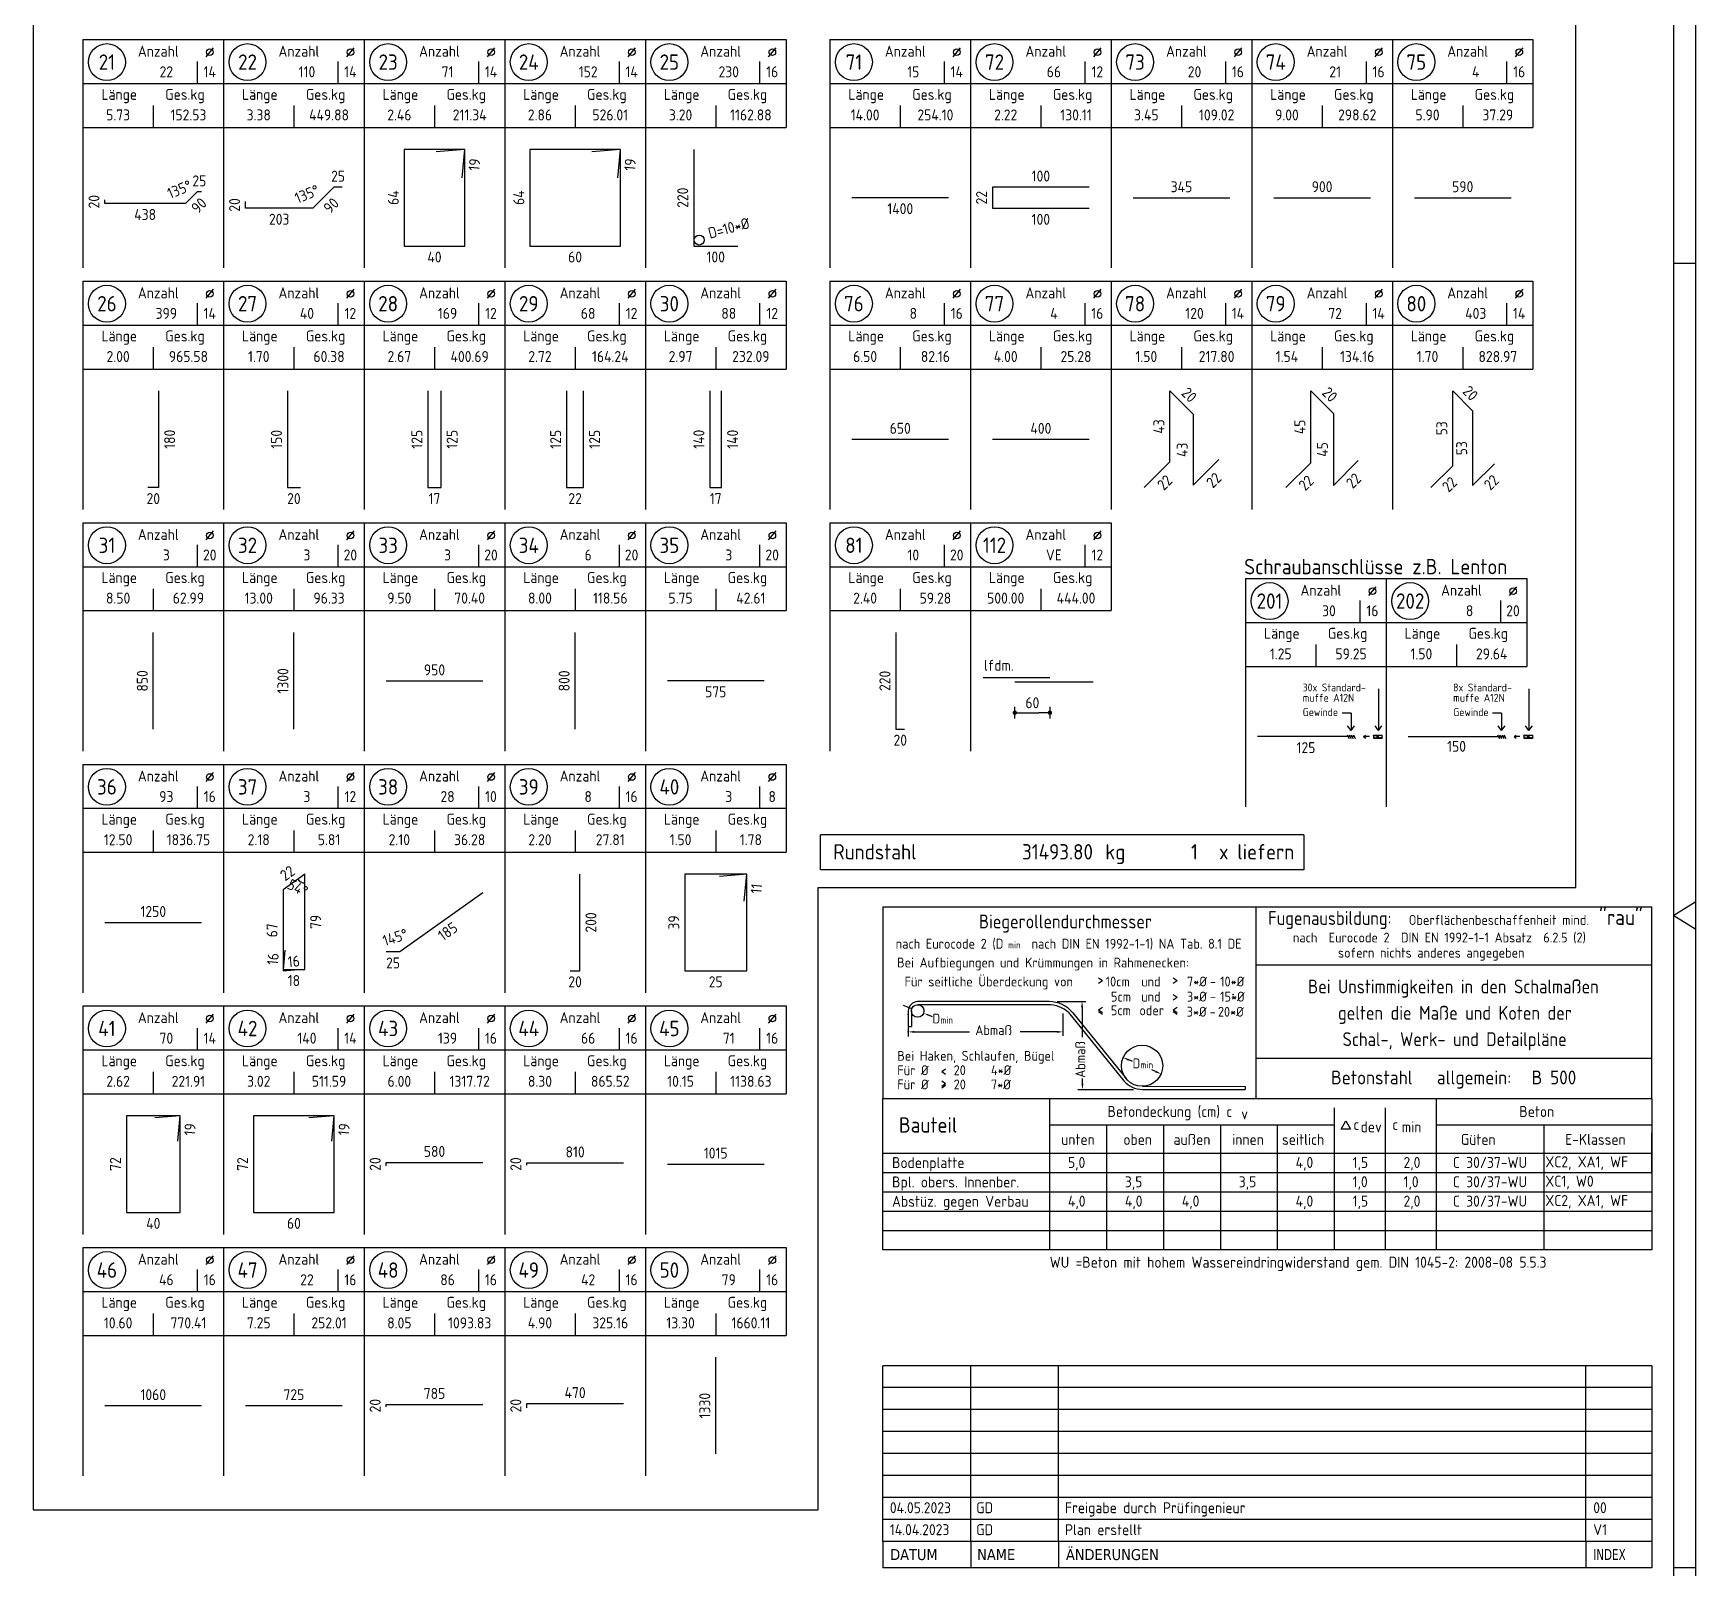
# Model space of a CAD drawing. Extents: x -59 to 99, y -34 to 56.
# Drawn here: x 50.03 to 68.95, y 14.85 to 32.32 of the extents above; entities that cross this region are included whole.
import ezdxf
from ezdxf.enums import TextEntityAlignment as Align

# ---------------------------------------------------------------- set-up
doc = ezdxf.new("R2010")
doc.units = 0
doc.header["$LTSCALE"] = 0.5
doc.linetypes.add('AUSGEZOGEN', pattern=[1000.01, 1000, 0.01])
for name, color, linetype in [('BET-ANS', 7, 'Continuous'), ('HILFE', 7, 'Continuous'), ('MASSE', 7, 'Continuous'), ('OBJEKT', 7, 'Continuous'), ('RAHMEN', 7, 'Continuous'), ('RND', 7, 'Continuous'), ('RND_BILD', 7, 'Continuous'), ('STAHL', 7, 'Continuous'), ('STEMPEL', 7, 'Continuous'), ('TEXT', 7, 'Continuous')]:
    doc.layers.add(name, color=color, linetype=linetype)
doc.styles.add('helv', font='tahoma.ttf')
doc.styles.add('txt', font='isocp.shx')
doc.dimstyles.new('DOT_I', dxfattribs={"dimscale": 0.5, "dimtxt": 0.25, "dimasz": 0.25, "dimexe": 0.1, "dimexo": 0.3, "dimgap": 0.1, "dimtad": 1, "dimdec": 3, "dimzin": 3, "dimtxsty": 'txt', "dimblk": 'DOT', "dimblk1": 'DOT', "dimblk2": 'DOT', "dimsah": 1, "dimcen": 0.1, "dimse1": 1, "dimse2": 1, "dimazin": 0, "dimtfac": 1, "dimtdec": 4, "dimtix": 1, "dimtmove": 2, "dimatfit": 3, "dimfxl": 0, "dimtvp": 1, "dimtolj": 1, "dimtzin": 0, "dimarcsym": 0})

# ---------------------------------------------------------------- blocks, each defined once
blk = doc.blocks.new('Plankopf-ER')
at = {"layer": 'RAHMEN', "color": 7, "linetype": 'Continuous'}
for p, q in [((-0.5, 4.6), (-18, 4.6)), ((-18, 4.1), (-18, 4.6)), ((-16, 4.1), (-16, 4.6)), ((-14, 4.1), (-14, 4.6)), ((-2, 4.1), (-2, 4.6)), ((-0.5, 4.6), (-0.5, 4.1)), ((-0.5, 4.1), (-18, 4.1)), ((-18, 3.6), (-18, 4.1)), ((-16, 3.6), (-16, 4.1)), ((-14, 3.6), (-14, 4.1)), ((-2, 3.6), (-2, 4.1)), ((-0.5, 4.1), (-0.5, 3.6)), ((-0.5, 3.6), (-18, 3.6)), ((-18, 3.1), (-18, 3.6)), ((-16, 3.1), (-16, 3.6)), ((-14, 3.1), (-14, 3.6)), ((-2, 3.1), (-2, 3.6)), ((-0.5, 3.6), (-0.5, 3.1)), ((-0.5, 3.1), (-18, 3.1)), ((-18, 2.6), (-18, 3.1)), ((-16, 2.6), (-16, 3.1)), ((-14, 2.6), (-14, 3.1)), ((-2, 2.6), (-2, 3.1)), ((-0.5, 3.1), (-0.5, 2.6)), ((-0.5, 2.6), (-18, 2.6)), ((-18, 2.1), (-18, 2.6)), ((-16, 2.1), (-16, 2.6)), ((-14, 2.1), (-14, 2.6)), ((-2, 2.1), (-2, 2.6)), ((-0.5, 2.6), (-0.5, 2.1)), ((-0.5, 2.1), (-18, 2.1)), ((-18, 1.6), (-18, 2.1)), ((-16, 1.6), (-16, 2.1)), ((-14, 1.6), (-14, 2.1)), ((-2, 1.6), (-2, 2.1)), ((-0.5, 2.1), (-0.5, 1.6)), ((-0.5, 1.6), (-18, 1.6)), ((-18, 1.1), (-18, 1.6)), ((-16, 1.1), (-16, 1.6)), ((-14, 1.1), (-14, 1.6)), ((-2, 1.1), (-2, 1.6)), ((-0.5, 1.6), (-0.5, 1.1)), ((-0.5, 1.1), (-18, 1.1)), ((-18, 0.6), (-18, 1.1)), ((-16, 0.6), (-16, 1.1)), ((-14, 0.6), (-14, 1.1)), ((-2, 0.6), (-2, 1.1)), ((-0.5, 1.1), (-0.5, 0.6)), ((-0.5, 0.6), (-18, 0.6)), ((-18, 0.6), (-18, 0)), ((-16, 0.6), (-16, 0)), ((-14, 0.6), (-14, 0)), ((-2, 0.6), (-2, 0)), ((-0.5, 0.6), (-0.5, 0)), ((-0.5, 0), (-18, 0))]:
    blk.add_line(p, q, dxfattribs=at)
at = {"layer": 'RAHMEN', "color": 7, "linetype": 'Continuous', "style": 'txt'}
for tag, p in [('INDEX-D8', (-17.841, 4.242)), ('INDEX-N8', (-15.876, 4.242)), ('INDEX-X8', (-13.857, 4.242)), ('INDEX8', (-1.833, 4.242)), ('INDEX-D7', (-17.841, 3.742)), ('INDEX-N7', (-15.876, 3.742)), ('INDEX-X7', (-13.857, 3.742)), ('INDEX7', (-1.833, 3.742)), ('INDEX-D6', (-17.841, 3.242)), ('INDEX-N6', (-15.876, 3.242)), ('INDEX-X6', (-13.857, 3.242)), ('INDEX6', (-1.833, 3.242)), ('INDEX-D5', (-17.841, 2.742)), ('INDEX-N5', (-15.876, 2.742)), ('INDEX-X5', (-13.857, 2.742)), ('INDEX5', (-1.833, 2.742)), ('INDEX-D4', (-17.841, 2.242)), ('INDEX-N4', (-15.876, 2.242)), ('INDEX-X4', (-13.857, 2.242)), ('INDEX4', (-1.833, 2.242)), ('INDEX-D3', (-17.841, 1.742)), ('INDEX-N3', (-15.876, 1.742)), ('INDEX-X3', (-13.857, 1.742)), ('INDEX3', (-1.833, 1.742)), ('INDEX-D2', (-17.841, 1.242)), ('INDEX-N2', (-15.876, 1.242)), ('INDEX-X2', (-13.857, 1.242)), ('INDEX2', (-1.833, 1.242)), ('INDEX-D1', (-17.841, 0.742)), ('INDEX-N1', (-15.876, 0.742)), ('INDEX-X1', (-13.857, 0.742)), ('INDEX1', (-1.833, 0.742))]:
    blk.add_attdef(tag, p, '', height=0.25, dxfattribs=at)
at = {"layer": 'STEMPEL', "color": 7, "linetype": 'Continuous', "style": 'helv'}
for s, p in [('DATUM', (-17.833, 0.176)), ('NAME', (-15.853, 0.176)), ('ÄNDERUNGEN', (-13.833, 0.176))]:
    blk.add_text(s, height=0.25, dxfattribs=at).set_placement(p)
at = {"layer": 'STEMPEL', "color": 7, "linetype": 'Continuous', "style": 'helv', "width": 0.8}
blk.add_text('INDEX', height=0.25, dxfattribs=at).set_placement((-1.833, 0.176))
blk = doc.blocks.new('A0-19-5')
at = {"layer": 'RAHMEN'}
blk.add_line((137.9, 0), (137.9, 89.1), dxfattribs=at)
at = {"layer": 'RAHMEN', "color": 5}
blk.add_line((137.4, 0.5), (137.4, 88.6), dxfattribs=at)
at = {"layer": 'RAHMEN', "color": 7}
blk.add_line((137.4, 59.4), (137.9, 59.4), dxfattribs=at)
at = {"layer": 'RAHMEN', "color": 7, "linetype": 'Continuous'}
for p, q in [((137.9, 44.86), (137.4, 44.55)), ((137.4, 44.55), (137.9, 44.24))]:
    blk.add_line(p, q, dxfattribs=at)
blk = doc.blocks.new('RND_LIS2')
at = {"layer": 'RND', "color": 3, "linetype": 'Continuous'}
for p, q in [((0, 0), (0, -5.2)), ((0, 0), (3.2, 0)), ((3.2, 0), (3.2, -2)), ((2.6, -0.503), (2.6, -1)), ((0, -1), (3.2, -1)), ((1.6, -1.503), (1.6, -2)), ((0, -2), (3.2, -2))]:
    blk.add_line(p, q, dxfattribs=at)
at = {"layer": 'RND', "color": 7, "linetype": 'Continuous'}
blk.add_line((2.805, -0.39), (2.973, -0.186), dxfattribs=at)
at = {"layer": 'RND', "color": 1, "linetype": 'Continuous'}
blk.add_circle((0.545, -0.513), 0.42, dxfattribs=at)
at = {"layer": 'RND', "color": 7, "linetype": 'Continuous'}
blk.add_circle((2.889, -0.288), 0.075, dxfattribs=at)
at = {"layer": 'RND', "color": 7, "linetype": 'Continuous', "style": 'txt'}
for s, p in [('Anzahl', (1.249, -0.391)), ('Länge', (0.42, -1.373)), ('Ges.kg', (1.872, -1.373))]:
    blk.add_text(s, height=0.25, dxfattribs=at).set_placement(p)
at = {"layer": 'RND', "color": 1, "linetype": 'Continuous', "style": 'txt'}
blk.add_attdef('POS1', text='', height=0.35, dxfattribs=at).set_placement((0.545, -0.513), align=Align.MIDDLE)
at = {"layer": 'RND', "color": 7, "linetype": 'Continuous', "style": 'txt'}
for tag, p in [('STK1', (1.897, -0.859)), ('DS1', (2.885, -0.859)), ('LANG1', (0.8, -1.841)), ('GEW', (2.4, -1.841))]:
    blk.add_attdef(tag, text='', height=0.25, dxfattribs=at).set_placement(p, align=Align.CENTER)
blk = doc.blocks.new('*D115')
at = {"layer": 'Defpoints', "color": 0, "linetype": 'AUSGEZOGEN', "transparency": 16777216}
for p in [(51.763, 30.479), (51.305, 30.379), (51.763, 30.379), (51.829, 30.445)]:
    blk.add_point(p, dxfattribs=at)
at = {"layer": 'RND_BILD', "color": 0, "linetype": 'AUSGEZOGEN', "transparency": 16777216, "insert": (51.696, 30.54), "char_height": 0.125, "attachment_point": 5, "rotation": 22.5, "style": 'txt'}
blk.add_mtext('\\A1;135°', dxfattribs=at)
blk = doc.blocks.new('DOT')
at = {"layer": 'MASSE', "color": 7, "linetype": 'Continuous'}
for p, q in [((0, 0), (-1, 0)), ((0, 0.54), (0, -0.54))]:
    blk.add_line(p, q, dxfattribs=at)
at = {"layer": 'MASSE', "color": 7, "linetype": 'Continuous', "const_width": 0.2}
blk.add_lwpolyline([(-0.1, 0, 1), (0.1, 0, 1)], format="xyb", close=True, dxfattribs=at)
blk = doc.blocks.new('*D116')
at = {"layer": 'Defpoints', "color": 0, "linetype": 'AUSGEZOGEN', "transparency": 16777216}
for p in [(52.831, 30.325), (53.214, 30.425), (53.214, 30.325), (53.334, 30.445)]:
    blk.add_point(p, dxfattribs=at)
at = {"layer": 'RND_BILD', "color": 0, "linetype": 'AUSGEZOGEN', "transparency": 16777216, "insert": (53.147, 30.487), "char_height": 0.125, "attachment_point": 5, "rotation": 22.5, "style": 'txt'}
blk.add_mtext('\\A1;135°', dxfattribs=at)
blk = doc.blocks.new('*D117')
at = {"layer": 'Defpoints', "color": 0, "linetype": 'AUSGEZOGEN', "transparency": 16777216}
for p in [(53.122, 22.745), (52.998, 22.656), (53.063, 22.664), (53.122, 22.202)]:
    blk.add_point(p, dxfattribs=at)
at = {"layer": 'RND_BILD', "color": 0, "linetype": 'AUSGEZOGEN', "lineweight": -2, "transparency": 16777216}
blk.add_arc((53.122, 22.745), 0.1, 215.8377, 270, dxfattribs=at)
at = {"layer": 'RND_BILD', "color": 0, "linetype": 'AUSGEZOGEN', "transparency": 16777216, "insert": (53.042, 22.589), "char_height": 0.125, "attachment_point": 5, "rotation": 332.9188, "style": 'txt'}
blk.add_mtext('\\A1;54°', dxfattribs=at)
blk = doc.blocks.new('*D118')
at = {"layer": 'Defpoints', "color": 0, "linetype": 'AUSGEZOGEN', "transparency": 16777216}
for p in [(54.676, 22.195), (54.216, 21.959), (54.126, 21.859), (54.204, 21.859)]:
    blk.add_point(p, dxfattribs=at)
at = {"layer": 'RND_BILD', "color": 0, "linetype": 'AUSGEZOGEN', "transparency": 16777216, "insert": (54.151, 22.026), "char_height": 0.125, "attachment_point": 5, "rotation": 17.7302, "style": 'txt'}
blk.add_mtext('\\A1;145°', dxfattribs=at)
blk = doc.blocks.new('*D119')
at = {"layer": 'Defpoints', "color": 0, "linetype": 'AUSGEZOGEN', "transparency": 16777216}
for p in [(61.201, 24.933), (61.601, 24.933), (61.601, 24.583)]:
    blk.add_point(p, dxfattribs=at)
at = {"layer": 'RND', "color": 0, "linetype": 'AUSGEZOGEN', "lineweight": -2, "transparency": 16777216}
blk.add_line((61.326, 24.583), (61.476, 24.583), dxfattribs=at)
at = {"layer": 'RND', "color": 0, "linetype": 'AUSGEZOGEN', "lineweight": -2, "transparency": 16777216, "xscale": 0.125, "yscale": 0.125, "zscale": 0.125, "rotation": 180}
blk.add_blockref('DOT', (61.201, 24.583), dxfattribs=at)
at = {"layer": 'RND', "color": 0, "linetype": 'AUSGEZOGEN', "lineweight": -2, "transparency": 16777216, "xscale": 0.125, "yscale": 0.125, "zscale": 0.125}
blk.add_blockref('DOT', (61.601, 24.583), dxfattribs=at)
at = {"layer": 'RND', "color": 0, "linetype": 'AUSGEZOGEN', "transparency": 16777216, "insert": (61.401, 24.696), "char_height": 0.125, "attachment_point": 5, "style": 'txt'}
blk.add_mtext('\\A1;60', dxfattribs=at)
blk = doc.blocks.new('Muffe%%C28')
at = {"layer": 'STAHL', "color": 102, "linetype": 'AUSGEZOGEN'}
for p, q in [((-0.01, 0.117), (-0.011, 0.116)), ((-0.011, 0.116), (-0.011, 0.017)), ((-0.011, 0.017), (-0.01, 0.016)), ((0.025, 0.117), (-0.01, 0.117)), ((-0.01, 0.016), (0.025, 0.016)), ((-0.007, 0.116), (-0.008, 0.117)), ((-0.007, 0.017), (-0.008, 0.016)), ((-0.007, 0.116), (-0.002, 0.072)), ((-0.007, 0.017), (-0.002, 0.061)), ((0.018, 0.07), (-0.003, 0.07)), ((-0.003, 0.063), (0.018, 0.063)), ((-0.002, 0.072), (-0.002, 0.066)), ((-0.002, 0.061), (-0.002, 0.066)), ((0.022, 0.116), (0.017, 0.072)), ((0.017, 0.072), (0.017, 0.066)), ((0.017, 0.061), (0.017, 0.066)), ((0.022, 0.017), (0.017, 0.061)), ((0.022, 0.116), (0.023, 0.117)), ((0.022, 0.017), (0.023, 0.016)), ((0.026, 0.116), (0.025, 0.117)), ((0.025, 0.016), (0.026, 0.017)), ((0.026, 0.116), (0.026, 0.017))]:
    blk.add_line(p, q, dxfattribs=at)
at = {"layer": 'TEXT', "color": 102, "linetype": 'AUSGEZOGEN'}
for p, q in [((-0.002, 0.074), (0.017, 0.074)), ((-0.002, 0.059), (0.017, 0.059))]:
    blk.add_line(p, q, dxfattribs=at)
blk = doc.blocks.new('RND_SUM')
at = {"layer": 'RND', "color": 5, "linetype": 'Continuous'}
for p, q in [((0, 0), (0, 0.8)), ((11, 0.8), (0, 0.8)), ((11, 0.8), (11, 0)), ((11, 0), (0, 0))]:
    blk.add_line(p, q, dxfattribs=at)
at = {"layer": 'RND', "color": 1, "linetype": 'Continuous', "style": 'txt'}
for s, p in [('Rundstahl', (0.292, 0.235)), ('kg', (6.483, 0.235))]:
    blk.add_text(s, height=0.35, dxfattribs=at).set_placement(p)
blk.add_text('x liefern', height=0.35, dxfattribs=at).set_placement((10.784, 0.235), align=Align.RIGHT)
for tag, p in [('RND-S', (6.203, 0.235)), ('RND-Z', (8.59, 0.235))]:
    blk.add_attdef(tag, text='', height=0.35, dxfattribs=at).set_placement(p, align=Align.RIGHT)

msp = doc.modelspace()

# ---------------------------------------------------------------- linework, layer by layer
at = {"layer": 'HILFE', "color": 102, "linetype": 'AUSGEZOGEN'}
for p, q in [((65.02801, 24.57706), (64.92614, 24.57706)), ((66.74081, 24.57706), (66.63894, 24.57706))]:
    msp.add_line(p, q, dxfattribs=at)
at = {"layer": 'RAHMEN', "color": 5, "linetype": 'Continuous'}
for p, q in [((59.7, 22.3723), (68.45, 22.3723)), ((59.7, 22.3723), (59.7, 20.19324)), ((63.9492, 20.19324), (63.9492, 22.3723)), ((68.45, 20.19324), (68.45, 22.3723)), ((68.45, 19.33967), (68.45, 19.80201))]:
    msp.add_line(p, q, dxfattribs=at)
at = {"layer": 'RAHMEN', "color": 7, "linetype": 'AUSGEZOGEN'}
for p, q in [((63.9492, 21.71478), (68.45, 21.71478)), ((62.19807, 21.52956), (62.15441, 21.56013)), ((62.19807, 21.52956), (62.15441, 21.49899)), ((63.04799, 21.52956), (63.00433, 21.56013)), ((63.04799, 21.52956), (63.00433, 21.49899)), ((62.15441, 21.20173), (62.19807, 21.2323)), ((62.15441, 21.20173), (62.19807, 21.17116)), ((63.00433, 21.20173), (63.04799, 21.2323)), ((63.00433, 21.20173), (63.04799, 21.17116)), ((63.04847, 21.33984), (63.00481, 21.3704)), ((63.04847, 21.33984), (63.00481, 21.30927)), ((62.15441, 21.18234), (62.19807, 21.15177)), ((63.00433, 21.18234), (63.04799, 21.15177)), ((63.9492, 20.65088), (68.45, 20.65088)), ((60.36941, 20.49896), (60.41306, 20.52952)), ((60.36941, 20.49896), (60.41306, 20.46839)), ((60.41306, 20.35809), (60.36941, 20.38866)), ((60.41306, 20.35809), (60.36941, 20.32752)), ((60.41306, 20.3387), (60.36941, 20.30813)), ((59.7, 19.57069), (68.45, 19.57069)), ((59.7, 19.35069), (68.45, 19.35069)), ((59.7, 19.13069), (68.45, 19.13069)), ((59.7, 18.91069), (68.45, 18.91069)), ((59.7, 18.69069), (68.45, 18.69069))]:
    msp.add_line(p, q, dxfattribs=at)
at = {"layer": 'RAHMEN', "color": 7, "linetype": 'Continuous'}
for p, q in [((60.02966, 21.21361), (59.93639, 21.2495)), ((61.59123, 21.29412), (60.09567, 21.29412)), ((61.57853, 21.25869), (60.09567, 21.25869)), ((61.68261, 21.29749), (62.00883, 21.29749)), ((61.96646, 21.23012), (61.96646, 20.88919)), ((59.98937, 21.18782), (59.98937, 21.01066)), ((59.98937, 21.01066), (60.0248, 21.01066)), ((59.98937, 20.9993), (59.98937, 20.89891)), ((60.0248, 21.18782), (60.0248, 21.01066)), ((60.21546, 21.14213), (60.2625, 21.12403)), ((61.74928, 21.15812), (61.74928, 20.9047)), ((61.81372, 21.16937), (62.44367, 20.3941)), ((61.86221, 21.16515), (62.46839, 20.41912)), ((60.05687, 20.9497), (60.68512, 20.9497)), ((61.68178, 20.9497), (61.26338, 20.9497)), ((62.54113, 20.6114), (62.49725, 20.63032)), ((62.80316, 20.49842), (62.76232, 20.51603)), ((61.91977, 20.2922), (62.55322, 20.2922)), ((61.97097, 20.3597), (61.97097, 20.41882)), ((62.65321, 20.3303), (63.82247, 20.3298)), ((62.65321, 20.29437), (63.82247, 20.29437)), ((63.82247, 20.3298), (63.82247, 20.29437)), ((61.60073, 18.4966), (61.60073, 20.19324)), ((64.83977, 18.47069), (64.83977, 20.08364)), ((65.41908, 18.47069), (65.41908, 20.08364)), ((65.9984, 18.47069), (65.9984, 20.19324)), ((62.24854, 18.47069), (62.24854, 19.89131)), ((62.89635, 18.47069), (62.89635, 19.89131)), ((63.54415, 18.47069), (63.54415, 19.89131)), ((64.19196, 18.47069), (64.19196, 19.89131)), ((67.2242, 18.47069), (67.2242, 19.89131)), ((61.60073, 18.47069), (61.60073, 19.57069)), ((64.83977, 18.47069), (64.83977, 19.57069)), ((68.95, 14.85), (68.7, 14.85))]:
    msp.add_line(p, q, dxfattribs=at)
at = {"layer": 'RAHMEN', "color": 1, "linetype": 'Continuous'}
for p, q in [((61.60073, 19.89131), (64.83977, 19.89131)), ((65.9984, 19.89131), (68.45, 19.89131))]:
    msp.add_line(p, q, dxfattribs=at)
at = {"layer": 'RAHMEN', "color": 5, "linetype": 'AUSGEZOGEN'}
msp.add_lwpolyline([(59.7, 20.19324), (68.45, 20.19324), (68.45, 18.47069), (59.7, 18.47069)], close=True, dxfattribs=at)
at = {"layer": 'RAHMEN', "color": 1, "linetype": 'Continuous'}
msp.add_lwpolyline([(64.96859, 19.93592), (65.0231, 19.84151), (64.91408, 19.84151)], close=True, dxfattribs=at)
at = {"layer": 'RAHMEN', "color": 7, "linetype": 'Continuous'}
for centre, radius in [((60.09567, 21.18782), 0.07086), ((62.65021, 20.56437), 0.23407)]:
    msp.add_circle(centre, radius, dxfattribs=at)
for centre, radius, start, end in [((60.09567, 21.18782), 0.1063, 89.999981, 180), ((61.57853, 20.90437), 0.35432, 48.410685, 89.999997), ((61.59123, 20.94497), 0.34915, 39.095644, 90), ((62.65321, 20.56437), 0.27, 219.095644, 270)]:
    msp.add_arc(centre, radius, start, end, dxfattribs=at)
for p in [(63.68747, 21.37493), (59.98937, 21.14684), (59.98937, 20.9497), (62.43527, 20.65705), (62.86515, 20.47169)]:
    msp.add_point(p, dxfattribs=at)
for points in [[(59.97765, 21.22427), (59.98392, 21.24056), (60.02966, 21.21361)], [(61.97771, 21.23012), (61.95521, 21.23012), (61.96646, 21.29762)], [(60.21232, 21.13398), (60.21859, 21.15027), (60.16658, 21.16093)], [(60.05687, 20.93845), (60.05687, 20.96095), (59.98937, 20.9497)], [(61.68178, 20.93845), (61.68178, 20.96095), (61.74928, 20.9497)], [(62.49279, 20.61999), (62.5017, 20.64065), (62.43527, 20.65705)], [(62.79871, 20.48809), (62.80762, 20.50875), (62.86515, 20.47169)], [(61.98222, 20.3597), (61.95972, 20.3597), (61.97097, 20.2922)]]:
    msp.add_solid(points, dxfattribs=at)
at = {"layer": 'RND', "color": 1, "linetype": 'AUSGEZOGEN'}
for points in [[(60.84301, 24.98311), (61.60099, 24.98311)], [(61.20099, 24.93311), (62.09277, 24.93311)]]:
    msp.add_lwpolyline(points, dxfattribs=at)
at = {"layer": 'RND_BILD', "color": 102, "linetype": 'AUSGEZOGEN'}
for p, q in [((65.3394, 24.85605), (65.3394, 24.37953)), ((67.0522, 24.85605), (67.0522, 24.37953)), ((65.02801, 24.37953), (64.98888, 24.43428)), ((65.02801, 24.57706), (65.02801, 24.37953)), ((65.02801, 24.37953), (65.06714, 24.43428)), ((65.3394, 24.37953), (65.30027, 24.43428)), ((65.3394, 24.37953), (65.37853, 24.43428)), ((66.74081, 24.37953), (66.70168, 24.43428)), ((66.74081, 24.57706), (66.74081, 24.37953)), ((66.74081, 24.37953), (66.77994, 24.43428)), ((67.0522, 24.37953), (67.01307, 24.43428)), ((67.0522, 24.37953), (67.09133, 24.43428)), ((64.98155, 24.33246), (65.00429, 24.28835)), ((65.00555, 24.33246), (65.02829, 24.28835)), ((65.02955, 24.33246), (65.05229, 24.28835)), ((65.05355, 24.33246), (65.07629, 24.28835)), ((66.69436, 24.33246), (66.71709, 24.28835)), ((66.71836, 24.33246), (66.74109, 24.28835)), ((66.74236, 24.33246), (66.76509, 24.28835)), ((66.76636, 24.33246), (66.78909, 24.28835))]:
    msp.add_line(p, q, dxfattribs=at)
at = {"layer": 'RND_BILD', "color": 1, "linetype": 'AUSGEZOGEN'}
for points in [[(54.91319, 30.66996), (54.94166, 30.99528), (54.25416, 30.99528), (54.25416, 29.89528), (54.94166, 29.89528), (54.94166, 30.99528), (54.61634, 30.96682)], [(56.68507, 30.66996), (56.71353, 30.99528), (55.68228, 30.99528), (55.68228, 29.89528), (56.71353, 29.89528), (56.71353, 30.99528), (56.38821, 30.96682)], [(57.54791, 30.99528), (57.54791, 29.89528), (58.04791, 29.89528)], [(51.94791, 30.51174), (51.89569, 30.51174), (51.76276, 30.37882), (50.84791, 30.37882), (50.84791, 30.42059)], [(53.54791, 30.5653), (53.45361, 30.5653), (53.21358, 30.32526), (52.44791, 30.32526), (52.44791, 30.4007)], [(62.04791, 30.56628), (60.94791, 30.56628), (60.94791, 30.32428), (62.04791, 30.32428)], [(60.44791, 30.44528), (59.34791, 30.44528)], [(62.54791, 30.44528), (63.64791, 30.44528)], [(64.14791, 30.44528), (65.24791, 30.44528)], [(65.74791, 30.44528), (66.84791, 30.44528)], [(51.45902, 28.24528), (51.45902, 27.14528), (51.3368, 27.14528)], [(52.92457, 28.24528), (52.92457, 27.14528), (53.07124, 27.14528)], [(54.52311, 28.24528), (54.52311, 27.14528), (54.67271, 27.14528), (54.67271, 28.24528)], [(56.10111, 28.24528), (56.10111, 27.14528), (56.29471, 27.14528), (56.29471, 28.24528)], [(57.73112, 28.24528), (57.73112, 27.14528), (57.86469, 27.14528), (57.86469, 28.24528)], [(62.67284, 27.14528), (62.96508, 27.43751), (62.96508, 28.24528), (63.23074, 27.97961), (63.23074, 27.17184), (63.52297, 27.46408)], [(64.28688, 27.14528), (64.56946, 27.42786), (64.56946, 28.24528), (64.82635, 27.98839), (64.82635, 27.17097), (65.10893, 27.45355)], [(65.93485, 27.14528), (66.18445, 27.39488), (66.18445, 28.24528), (66.41136, 28.01836), (66.41136, 27.16797), (66.66097, 27.41757)], [(59.34791, 27.69528), (60.44791, 27.69528)], [(60.94791, 27.69528), (62.04791, 27.69528)], [(51.39791, 24.39528), (51.39791, 25.49528)], [(52.99791, 24.39528), (52.99791, 25.49528)], [(56.19791, 24.39528), (56.19791, 25.49528)], [(59.84791, 25.49528), (59.84791, 24.39528), (59.94791, 24.39528)], [(54.04791, 24.94528), (55.14791, 24.94528)], [(58.34791, 24.94528), (57.24791, 24.94528)], [(65.06492, 24.31041), (63.96492, 24.31041)], [(65.67773, 24.31041), (66.77773, 24.31041)], [(52.89333, 21.87819), (52.87416, 21.65903), (53.12166, 21.65903), (53.12166, 22.74528), (52.87416, 22.56653), (52.87416, 21.64528), (53.09332, 21.66445)], [(56.14291, 21.64528), (56.25291, 21.64528), (56.25291, 22.74528)], [(58.12343, 22.4362), (58.15047, 22.74528), (57.44534, 22.74528), (57.44534, 21.64528), (58.15047, 21.64528), (58.15047, 22.74528), (57.8414, 22.71824)], [(55.14791, 22.53127), (54.20444, 21.85928), (54.04791, 21.85928)], [(50.84791, 22.19528), (51.94791, 22.19528)], [(51.67816, 19.7061), (51.70346, 19.99528), (51.09235, 19.99528), (51.09235, 18.89528), (51.70346, 18.89528), (51.70346, 19.99528), (51.41429, 19.96998)], [(53.43094, 19.7061), (53.45624, 19.99528), (52.53957, 19.99528), (52.53957, 18.89528), (53.45624, 18.89528), (53.45624, 19.99528), (53.16707, 19.96998)], [(54.04791, 19.42631), (54.04791, 19.46424), (55.14791, 19.46424)], [(55.64791, 19.4317), (55.64791, 19.45886), (56.74791, 19.45886)], [(57.24791, 19.44528), (58.34791, 19.44528)], [(57.79791, 16.14528), (57.79791, 17.24528)], [(50.84791, 16.69528), (51.94791, 16.69528)], [(52.44791, 16.69528), (53.54791, 16.69528)], [(54.04791, 16.68127), (54.04791, 16.70929), (55.14791, 16.70929)], [(55.64791, 16.67187), (55.64791, 16.71868), (56.74791, 16.71868)]]:
    msp.add_lwpolyline(points, dxfattribs=at)
at = {"layer": 'STAHL', "color": 102, "linetype": 'AUSGEZOGEN'}
msp.add_circle((57.61022, 29.9633), 0.0565, dxfattribs=at)
at = {"layer": 'TEXT', "color": 102, "linetype": 'AUSGEZOGEN'}
for p, q in [((65.16979, 24.31041), (65.195, 24.32842)), ((65.23702, 24.31041), (65.16979, 24.31041)), ((65.16979, 24.31041), (65.195, 24.29239)), ((66.88259, 24.31041), (66.9078, 24.32842)), ((66.94982, 24.31041), (66.88259, 24.31041)), ((66.88259, 24.31041), (66.9078, 24.29239))]:
    msp.add_line(p, q, dxfattribs=at)
at = {"layer": 'TEXT', "color": 1, "linetype": 'AUSGEZOGEN'}
msp.add_lwpolyline([(50.03194, 43.84779), (50.03194, 15.50823), (58.96321, 15.50823), (58.96321, 22.59378), (67.58444, 22.59378), (67.58444, 43.84779)], close=True, dxfattribs=at)

# ---------------------------------------------------------------- block references
at = {"layer": 'BET-ANS', "xscale": 0.5, "yscale": 0.5, "zscale": 0.5}
msp.add_blockref('Plankopf-ER', (68.7, 14.85), dxfattribs=at).add_auto_attribs({'INDEX1': 'V1', 'INDEX-N1': 'GD', 'INDEX-D1': '14.04.2023', 'INDEX-X1': 'Plan erstellt', 'INDEX2': '00', 'INDEX-N2': 'GD', 'INDEX-D2': '04.05.2023', 'INDEX-X2': 'Freigabe durch Prüfingenieur'})
at = {"layer": 'OBJEKT', "color": 7, "linetype": 'AUSGEZOGEN', "rotation": 90}
for p in [(65.39911, 24.30292), (67.11191, 24.30292)]:
    msp.add_blockref('Muffe%%C28', p, dxfattribs=at)
at = {"layer": 'RAHMEN', "color": 1, "linetype": 'AUSGEZOGEN', "xscale": 0.5, "yscale": 0.5, "zscale": 0.5}
msp.add_blockref('A0-19-5', (0, 0), dxfattribs=at)
at = {"layer": 'RND_BILD', "color": 6, "linetype": 'AUSGEZOGEN', "xscale": 0.5, "yscale": 0.5, "zscale": 0.5}
for p, values in [((50.59791, 32.24528), {'POS1': '21', 'STK1': '22', 'DS1': '14', 'LANG1': '5.73', 'GEW': '152.53'}), ((59.09791, 26.74528), {'POS1': '81', 'STK1': '10', 'DS1': '20', 'LANG1': '2.40', 'GEW': '59.28'}), ((50.59791, 21.24528), {'POS1': '41', 'STK1': '70', 'DS1': '14', 'LANG1': '2.62', 'GEW': '221.91'})]:
    msp.add_blockref('RND_LIS2', p, dxfattribs=at).add_auto_attribs(values)
at = {"layer": 'RND_BILD', "color": 7, "linetype": 'AUSGEZOGEN', "xscale": 0.5, "yscale": 0.5, "zscale": 0.5}
for name, p, values in [('RND_LIS2', (52.19791, 32.24528), {'POS1': '22', 'STK1': '110', 'DS1': '14', 'LANG1': '3.38', 'GEW': '449.88'}), ('RND_LIS2', (53.79791, 32.24528), {'POS1': '23', 'STK1': '71', 'DS1': '14', 'LANG1': '2.46', 'GEW': '211.34'}), ('RND_LIS2', (55.39791, 32.24528), {'POS1': '24', 'STK1': '152', 'DS1': '14', 'LANG1': '2.86', 'GEW': '526.01'}), ('RND_LIS2', (56.99791, 32.24528), {'POS1': '25', 'STK1': '230', 'DS1': '16', 'LANG1': '3.20', 'GEW': '1162.88'}), ('RND_LIS2', (59.09791, 32.24528), {'POS1': '71', 'STK1': '15', 'DS1': '14', 'LANG1': '14.00', 'GEW': '254.10'}), ('RND_LIS2', (60.69791, 32.24528), {'POS1': '72', 'STK1': '66', 'DS1': '12', 'LANG1': '2.22', 'GEW': '130.11'}), ('RND_LIS2', (62.29791, 32.24528), {'POS1': '73', 'STK1': '20', 'DS1': '16', 'LANG1': '3.45', 'GEW': '109.02'}), ('RND_LIS2', (63.89791, 32.24528), {'POS1': '74', 'STK1': '21', 'DS1': '16', 'LANG1': '9.00', 'GEW': '298.62'}), ('RND_LIS2', (65.49791, 32.24528), {'POS1': '75', 'STK1': '4', 'DS1': '16', 'LANG1': '5.90', 'GEW': '37.29'}), ('RND_LIS2', (50.59791, 29.49528), {'POS1': '26', 'STK1': '399', 'DS1': '14', 'LANG1': '2.00', 'GEW': '965.58'}), ('RND_LIS2', (52.19791, 29.49528), {'POS1': '27', 'STK1': '40', 'DS1': '12', 'LANG1': '1.70', 'GEW': '60.38'}), ('RND_LIS2', (53.79791, 29.49528), {'POS1': '28', 'STK1': '169', 'DS1': '12', 'LANG1': '2.67', 'GEW': '400.69'}), ('RND_LIS2', (55.39791, 29.49528), {'POS1': '29', 'STK1': '68', 'DS1': '12', 'LANG1': '2.72', 'GEW': '164.24'}), ('RND_LIS2', (56.99791, 29.49528), {'POS1': '30', 'STK1': '88', 'DS1': '12', 'LANG1': '2.97', 'GEW': '232.09'}), ('RND_LIS2', (59.09791, 29.49528), {'POS1': '76', 'STK1': '8', 'DS1': '16', 'LANG1': '6.50', 'GEW': '82.16'}), ('RND_LIS2', (60.69791, 29.49528), {'POS1': '77', 'STK1': '4', 'DS1': '16', 'LANG1': '4.00', 'GEW': '25.28'}), ('RND_LIS2', (62.29791, 29.49528), {'POS1': '78', 'STK1': '120', 'DS1': '14', 'LANG1': '1.50', 'GEW': '217.80'}), ('RND_LIS2', (63.89791, 29.49528), {'POS1': '79', 'STK1': '72', 'DS1': '14', 'LANG1': '1.54', 'GEW': '134.16'}), ('RND_LIS2', (65.49791, 29.49528), {'POS1': '80', 'STK1': '403', 'DS1': '14', 'LANG1': '1.70', 'GEW': '828.97'}), ('RND_LIS2', (50.59791, 26.74528), {'POS1': '31', 'STK1': '3', 'DS1': '20', 'LANG1': '8.50', 'GEW': '62.99'}), ('RND_LIS2', (52.19791, 26.74528), {'POS1': '32', 'STK1': '3', 'DS1': '20', 'LANG1': '13.00', 'GEW': '96.33'}), ('RND_LIS2', (53.79791, 26.74528), {'POS1': '33', 'STK1': '3', 'DS1': '20', 'LANG1': '9.50', 'GEW': '70.40'}), ('RND_LIS2', (55.39791, 26.74528), {'POS1': '34', 'STK1': '6', 'DS1': '20', 'LANG1': '8.00', 'GEW': '118.56'}), ('RND_LIS2', (56.99791, 26.74528), {'POS1': '35', 'STK1': '3', 'DS1': '20', 'LANG1': '5.75', 'GEW': '42.61'}), ('RND_LIS2', (60.69791, 26.74528), {'POS1': '112', 'STK1': 'VE', 'DS1': '12', 'LANG1': '500.00', 'GEW': '444.00'}), ('RND_LIS2', (63.82773, 26.11041), {'POS1': '201', 'STK1': '30', 'DS1': '16', 'LANG1': '1.25', 'GEW': '59.25'}), ('RND_LIS2', (65.42773, 26.11041), {'POS1': '202', 'STK1': '8', 'DS1': '20', 'LANG1': '1.50', 'GEW': '29.64'}), ('RND_LIS2', (50.59791, 23.99528), {'POS1': '36', 'STK1': '93', 'DS1': '16', 'LANG1': '12.50', 'GEW': '1836.75'}), ('RND_LIS2', (52.19791, 23.99528), {'POS1': '37', 'STK1': '3', 'DS1': '12', 'LANG1': '2.18', 'GEW': '5.81'}), ('RND_LIS2', (53.79791, 23.99528), {'POS1': '38', 'STK1': '28', 'DS1': '10', 'LANG1': '2.10', 'GEW': '36.28'}), ('RND_LIS2', (55.39791, 23.99528), {'POS1': '39', 'STK1': '8', 'DS1': '16', 'LANG1': '2.20', 'GEW': '27.81'}), ('RND_LIS2', (56.99791, 23.99528), {'POS1': '40', 'STK1': '3', 'DS1': '8', 'LANG1': '1.50', 'GEW': '1.78'}), ('RND_SUM', (58.98926, 22.79469), {'RND-S': '31493.80', 'RND-Z': '1'}), ('RND_LIS2', (52.19791, 21.24528), {'POS1': '42', 'STK1': '140', 'DS1': '14', 'LANG1': '3.02', 'GEW': '511.59'}), ('RND_LIS2', (53.79791, 21.24528), {'POS1': '43', 'STK1': '139', 'DS1': '16', 'LANG1': '6.00', 'GEW': '1317.72'}), ('RND_LIS2', (55.39791, 21.24528), {'POS1': '44', 'STK1': '66', 'DS1': '16', 'LANG1': '8.30', 'GEW': '865.52'}), ('RND_LIS2', (56.99791, 21.24528), {'POS1': '45', 'STK1': '71', 'DS1': '16', 'LANG1': '10.15', 'GEW': '1138.63'}), ('RND_LIS2', (50.59791, 18.49528), {'POS1': '46', 'STK1': '46', 'DS1': '16', 'LANG1': '10.60', 'GEW': '770.41'}), ('RND_LIS2', (52.19791, 18.49528), {'POS1': '47', 'STK1': '22', 'DS1': '16', 'LANG1': '7.25', 'GEW': '252.01'}), ('RND_LIS2', (53.79791, 18.49528), {'POS1': '48', 'STK1': '86', 'DS1': '16', 'LANG1': '8.05', 'GEW': '1093.83'}), ('RND_LIS2', (55.39791, 18.49528), {'POS1': '49', 'STK1': '42', 'DS1': '16', 'LANG1': '4.90', 'GEW': '325.16'}), ('RND_LIS2', (56.99791, 18.49528), {'POS1': '50', 'STK1': '79', 'DS1': '16', 'LANG1': '13.30', 'GEW': '1660.11'})]:
    msp.add_blockref(name, p, dxfattribs=at).add_auto_attribs(values)

# ---------------------------------------------------------------- texts
at = {"layer": 'RAHMEN', "color": 1, "linetype": 'Continuous', "style": 'txt', "width": 0.95}
for s, p in [('Fugenausbildung:', (64.78604, 22.16749)), ('Biegerollendurchmesser', (61.77787, 22.128)), ('Bei Unstimmigkeiten in den Schalmaßen', (66.19249, 21.38815)), ('gelten die Maße und Koten der', (66.20945, 21.08815)), ('Schal-, Werk- und Detailpläne', (66.20594, 20.78815))]:
    msp.add_text(s, height=0.1575, dxfattribs=at).set_placement(p, align=Align.CENTER)
at = {"layer": 'RAHMEN', "color": 7, "linetype": 'Continuous', "style": 'txt'}
for s, p in [('Oberflächenbeschaffenheit mind.', (65.68445, 22.16749)), ('nach  Eurocode 2  DIN EN 1992-1-1 Absatz  6.2.5 (2)', (64.36623, 21.9676)), ('Bei Aufbiegungen und Krümmungen in Rahmenecken:', (59.86179, 21.68274)), ('sofern nichts anderes angegeben', (64.8795, 21.79442)), ('10cm', (62.23503, 21.46657)), ('und', (62.63934, 21.46657)), ('7*%%C', (63.16098, 21.46657)), ('10*%%C', (63.53744, 21.46657)), ('5cm', (62.29539, 21.29472)), ('und', (62.63982, 21.29472)), ('3*%%C', (63.15953, 21.29472)), ('-', (63.42249, 21.46657)), ('15*%%C', (63.53744, 21.29472)), ('5cm', (62.29444, 21.13874)), ('oder', (62.61905, 21.13874)), ('3*%%C', (63.15808, 21.12287)), ('-', (63.42104, 21.29472)), ('20*%%C', (63.51293, 21.12287)), ('D', (60.26463, 21.04534)), ('Abmaß', (60.75262, 20.91325)), ('-', (63.41959, 21.12287)), ('Bei Haken, Schlaufen, Bügel', (59.86397, 20.62101)), ('D', (62.54181, 20.53493)), ('Für %%C', (59.86374, 20.45709)), ('20', (60.50574, 20.45709)), ('4*%%C', (60.92962, 20.45709)), ('Für %%C', (59.86391, 20.29509)), ('20', (60.50592, 20.29509)), ('7*%%C', (60.92962, 20.29509))]:
    msp.add_text(s, height=0.1125, dxfattribs=at).set_placement(p)
msp.add_text('nach Eurocode 2 (D     nach DIN EN 1992-1-1) NA Tab. 8.1 DE', height=0.1125, dxfattribs=at).set_placement((61.81401, 21.897), align=Align.CENTER)
msp.add_text('Für seitliche Überdeckung von', height=0.1125, dxfattribs=at).set_placement((61.86272, 21.46657), align=Align.RIGHT)
msp.add_text('Abmaß', height=0.1125, rotation=90, dxfattribs=at).set_placement((62.00291, 20.42736))
at = {"layer": 'RAHMEN', "color": 1, "linetype": 'Continuous', "style": 'txt'}
for s, height, p in [('Betonstahl', 0.1575, (64.80074, 20.35224)), ('allgemein:', 0.1575, (66.00409, 20.35224)), ('B 500 ', 0.1575, (67.0828, 20.35224)), ('Betondeckung (cm) c', 0.125, (62.2563, 19.98136)), ('Beton', 0.125, (66.94256, 19.98136)), ('Bauteil', 0.175, (59.88272, 19.80298)), ('v', 0.125, (63.77796, 19.95491)), ('c', 0.125, (65.05469, 19.83308)), ('dev', 0.125, (65.13623, 19.80664)), ('c', 0.125, (65.49691, 19.83308)), ('min', 0.125, (65.60546, 19.80664)), ('WU =Beton mit hohem Wassereindringwiderstand gem. DIN 1045-2: 2008-08 5.5.3', 0.125, (61.59899, 18.26538))]:
    msp.add_text(s, height=height, dxfattribs=at).set_placement(p)
at = {"layer": 'RND_BILD', "color": 7, "linetype": 'AUSGEZOGEN', "style": 'txt'}
for s, rotation, p in [('19', 84.999856, (55.05195, 30.82172)), ('19', 84.999856, (56.82383, 30.82172)), ('20', 90, (50.72291, 30.3997)), ('64', 90, (54.12916, 30.44528)), ('64', 90, (55.55728, 30.44528)), ('220', 90, (57.42291, 30.44528)), ('22', 90, (60.82291, 30.44528)), ('438', 360, (51.30534, 30.25382)), ('90', 45, (51.91762, 30.35689)), ('20', 90, (52.32291, 30.36298)), ('90', 45, (53.42198, 30.35689)), ('100', 360, (61.49791, 30.19928)), ('20', 315, (63.1863, 28.20083)), ('20', 315, (64.7863, 28.20522)), ('20', 315, (66.3863, 28.22021)), ('43', 90, (62.84008, 27.84139)), ('45', 90, (64.44446, 27.83657)), ('53', 90, (66.05945, 27.82008)), ('180', 90, (51.58402, 27.69528)), ('150', 90, (52.79957, 27.69528)), ('125', 90, (54.39811, 27.69528)), ('125', 90, (54.79771, 27.69528)), ('125', 90, (55.97611, 27.69528)), ('125', 90, (56.41971, 27.69528)), ('140', 90, (57.60612, 27.69528)), ('140', 90, (57.98969, 27.69528)), ('43', 90, (63.10574, 27.57573)), ('45', 90, (64.70135, 27.57968)), ('53', 90, (66.28636, 27.59317)), ('22', 45, (62.90735, 27.203)), ('22', 45, (63.46524, 27.22957)), ('22', 45, (64.51656, 27.19818)), ('22', 45, (65.05603, 27.22387)), ('22', 45, (66.14804, 27.18169)), ('22', 45, (66.62455, 27.20438)), ('850', 90, (51.27291, 24.94528)), ('1300', 90, (52.87291, 24.94528)), ('800', 90, (56.07291, 24.94528)), ('220', 90, (59.72291, 24.94528)), ('22', 35.837653, (52.92472, 22.75724)), ('11', 84.999856, (58.26148, 22.57985)), ('67', 90, (52.74916, 22.1059)), ('79', 90, (53.24666, 22.20215)), ('185', 35.460397, (54.74869, 22.09346)), ('200', 90, (56.37791, 22.19528)), ('39', 90, (57.32034, 22.19528)), ('16', 84.999856, (52.75922, 21.7795)), ('16', 5.000051, (52.99602, 21.75294)), ('19', 84.999856, (51.81534, 19.8398)), ('19', 84.999856, (53.56811, 19.8398)), ('72', 90, (50.96735, 19.44528)), ('72', 90, (52.41457, 19.44528)), ('20', 90, (53.92291, 19.44528)), ('20', 90, (55.52291, 19.44528)), ('20', 90, (53.92291, 16.69528)), ('20', 90, (55.52291, 16.69528)), ('1330', 90, (57.67291, 16.69528))]:
    msp.add_text(s, height=0.125, rotation=rotation, dxfattribs=at).set_placement(p, align=Align.MIDDLE)
for s, p in [('25', (51.9218, 30.63674)), ('25', (53.50076, 30.6903)), ('100', (61.49791, 30.69128)), ('345', (63.09791, 30.57028)), ('900', (64.69791, 30.57028)), ('590', (66.29791, 30.57028)), ('1400', (59.89791, 30.32028)), ('203', (52.83074, 30.20026)), ('40', (54.59791, 29.77028)), ('60', (56.19791, 29.77028)), ('100', (57.79791, 29.77028)), ('650', (59.89791, 27.82028)), ('400', (61.49791, 27.82028)), ('20', (51.39791, 27.02028)), ('20', (52.99791, 27.02028)), ('17', (54.59791, 27.02028)), ('22', (56.19791, 27.02028)), ('17', (57.79791, 27.02028)), ('950', (54.59791, 25.07028)), ('575', (57.79791, 24.82028)), ('20', (59.89791, 24.27028)), ('125', (64.51492, 24.18541)), ('150', (66.22773, 24.20013)), ('1250', (51.39791, 22.32028)), ('25', (54.12617, 21.73428)), ('18', (52.99791, 21.53403)), ('20', (56.19791, 21.52028)), ('25', (57.79791, 21.52028)), ('580', (54.59791, 19.58924)), ('810', (56.19791, 19.58386)), ('1015', (57.79791, 19.57028)), ('40', (51.39791, 18.77028)), ('60', (52.99791, 18.77028)), ('1060', (51.39791, 16.82028)), ('725', (52.99791, 16.82028)), ('785', (54.59791, 16.83429)), ('470', (56.19791, 16.84368))]:
    msp.add_text(s, height=0.125, dxfattribs=at).set_placement(p, align=Align.MIDDLE)
at = {"layer": 'RND_BILD', "color": 102, "linetype": 'Continuous', "style": 'txt'}
for p in [(64.47746, 24.54381), (66.19027, 24.54381)]:
    msp.add_text('Gewinde', height=0.09, dxfattribs=at).set_placement(p)
at = {"layer": 'TEXT', "color": 7, "linetype": 'AUSGEZOGEN', "style": 'txt'}
msp.add_text('D=10*%%C', height=0.125, rotation=14.871655, dxfattribs=at).set_placement((57.73145, 29.97762))
at = {"layer": 'TEXT', "color": 1, "linetype": 'AUSGEZOGEN', "style": 'txt'}
msp.add_text('Schraubanschlüsse z.B. Lenton', height=0.175, dxfattribs=at).set_placement((63.81181, 26.15848))
at = {"layer": 'TEXT', "color": 7, "linetype": 'AUSGEZOGEN', "style": 'txt'}
for s, height, p in [('lfdm.', 0.125, (60.85145, 25.05965)), ('min', 0.08016, (61.12373, 21.89928)), ('min', 0.08016, (60.35522, 21.04395)), ('min', 0.08016, (62.63239, 20.53354)), ('unten', 0.125, (61.72875, 19.6632)), ('oben', 0.125, (62.43626, 19.6632)), ('außen', 0.125, (63.00767, 19.6632)), ('innen', 0.125, (63.67433, 19.6632)), ('seitlich', 0.125, (64.24202, 19.6632)), ('Güten', 0.125, (66.27635, 19.6632)), ('E-Klassen', 0.125, (67.46392, 19.6632)), ('Bodenplatte', 0.125, (59.80437, 19.39908)), ('5,0', 0.125, (61.80637, 19.40096)), ('4,0', 0.125, (64.39761, 19.40096)), ('1,5', 0.125, (65.04541, 19.40096)), ('2,0', 0.125, (65.62473, 19.40096)), ('C 30/37-WU', 0.125, (66.18549, 19.40096)), ('XC2, XA1, WF', 0.125, (67.23864, 19.40782)), ('Bpl. obers. Innenber.', 0.125, (59.80437, 19.17908)), ('3,5', 0.125, (62.45418, 19.18096)), ('3,5', 0.125, (63.7498, 19.18096)), ('1,0', 0.125, (65.04541, 19.18096)), ('1,0', 0.125, (65.62473, 19.18096)), ('C 30/37-WU', 0.125, (66.18549, 19.18096)), ('XC1, W0', 0.125, (67.23864, 19.18782)), ('Abstüz. gegen Verbau', 0.125, (59.80437, 18.95908)), ('4,0', 0.125, (61.80637, 18.96096)), ('4,0', 0.125, (62.45418, 18.96096)), ('4,0', 0.125, (63.10199, 18.96096)), ('4,0', 0.125, (64.39761, 18.96096)), ('1,5', 0.125, (65.04541, 18.96096)), ('2,0', 0.125, (65.62473, 18.96096)), ('C 30/37-WU', 0.125, (66.18549, 18.96096)), ('XC2, XA1, WF', 0.125, (67.23864, 18.96782))]:
    msp.add_text(s, height=height, dxfattribs=at).set_placement(p)
at = {"layer": 'TEXT', "color": 102, "linetype": 'Continuous', "style": 'txt'}
for s, p in [('30x Standard-', (64.47647, 24.82508)), ('muffe A12N', (64.47647, 24.70805)), ('muffe A12N', (66.18927, 24.70805)), ('8x Standard-', (66.18927, 24.82508))]:
    msp.add_text(s, height=0.09, dxfattribs=at).set_placement(p)
at = {"layer": 'TEXT', "color": 1, "style": 'txt'}
msp.add_text('"rau"', height=0.175, dxfattribs=at).set_placement((67.84935, 22.16712))

# ---------------------------------------------------------------- dimensions: what is measured, and where the dimension line sits
at = {"layer": 'RND', "color": 7, "linetype": 'AUSGEZOGEN'}
dim = msp.add_linear_dim(base=(61.60099, 24.58311), p1=(61.20099, 24.93311), p2=(61.60099, 24.93311), text='60', dimstyle='DOT_I', override={"dimdec": 0, "dimlfac": 100}, dxfattribs=at)
dim.commit()
dim.dimension.update_dxf_attribs({"geometry": '*D119', "text_midpoint": (61.40099, 24.69561)})
at = {"layer": 'RND_BILD', "color": 7, "linetype": 'AUSGEZOGEN'}
for base, center, p1, p2, picture, middle in [((51.76276, 30.47882), (51.76276, 30.37882), (51.30534, 30.37882), (51.82923, 30.44528), '*D115', (51.69579, 30.54049)), ((53.21358, 30.42526), (53.21358, 30.32526), (52.83074, 30.32526), (53.3336, 30.44528), '*D116', (53.14661, 30.48694)), ((53.06273, 22.66449), (53.12166, 22.74528), (52.99791, 22.6559), (53.12166, 22.20215), '*D117', (53.04199, 22.58946)), ((54.21551, 21.95867), (54.20444, 21.85928), (54.12617, 21.85928), (54.67617, 22.19528), '*D118', (54.15114, 22.02597))]:
    dim = msp.add_angular_dim_3p(base=base, center=center, p1=p1, p2=p2, dimstyle='DOT_I', override={"dimdec": 2, "dimadec": 0}, dxfattribs=at)
    dim.commit()
    dim.dimension.update_dxf_attribs({"geometry": picture, "text_midpoint": middle, "dimtype": 165})

doc.saveas('drawing.dxf')
